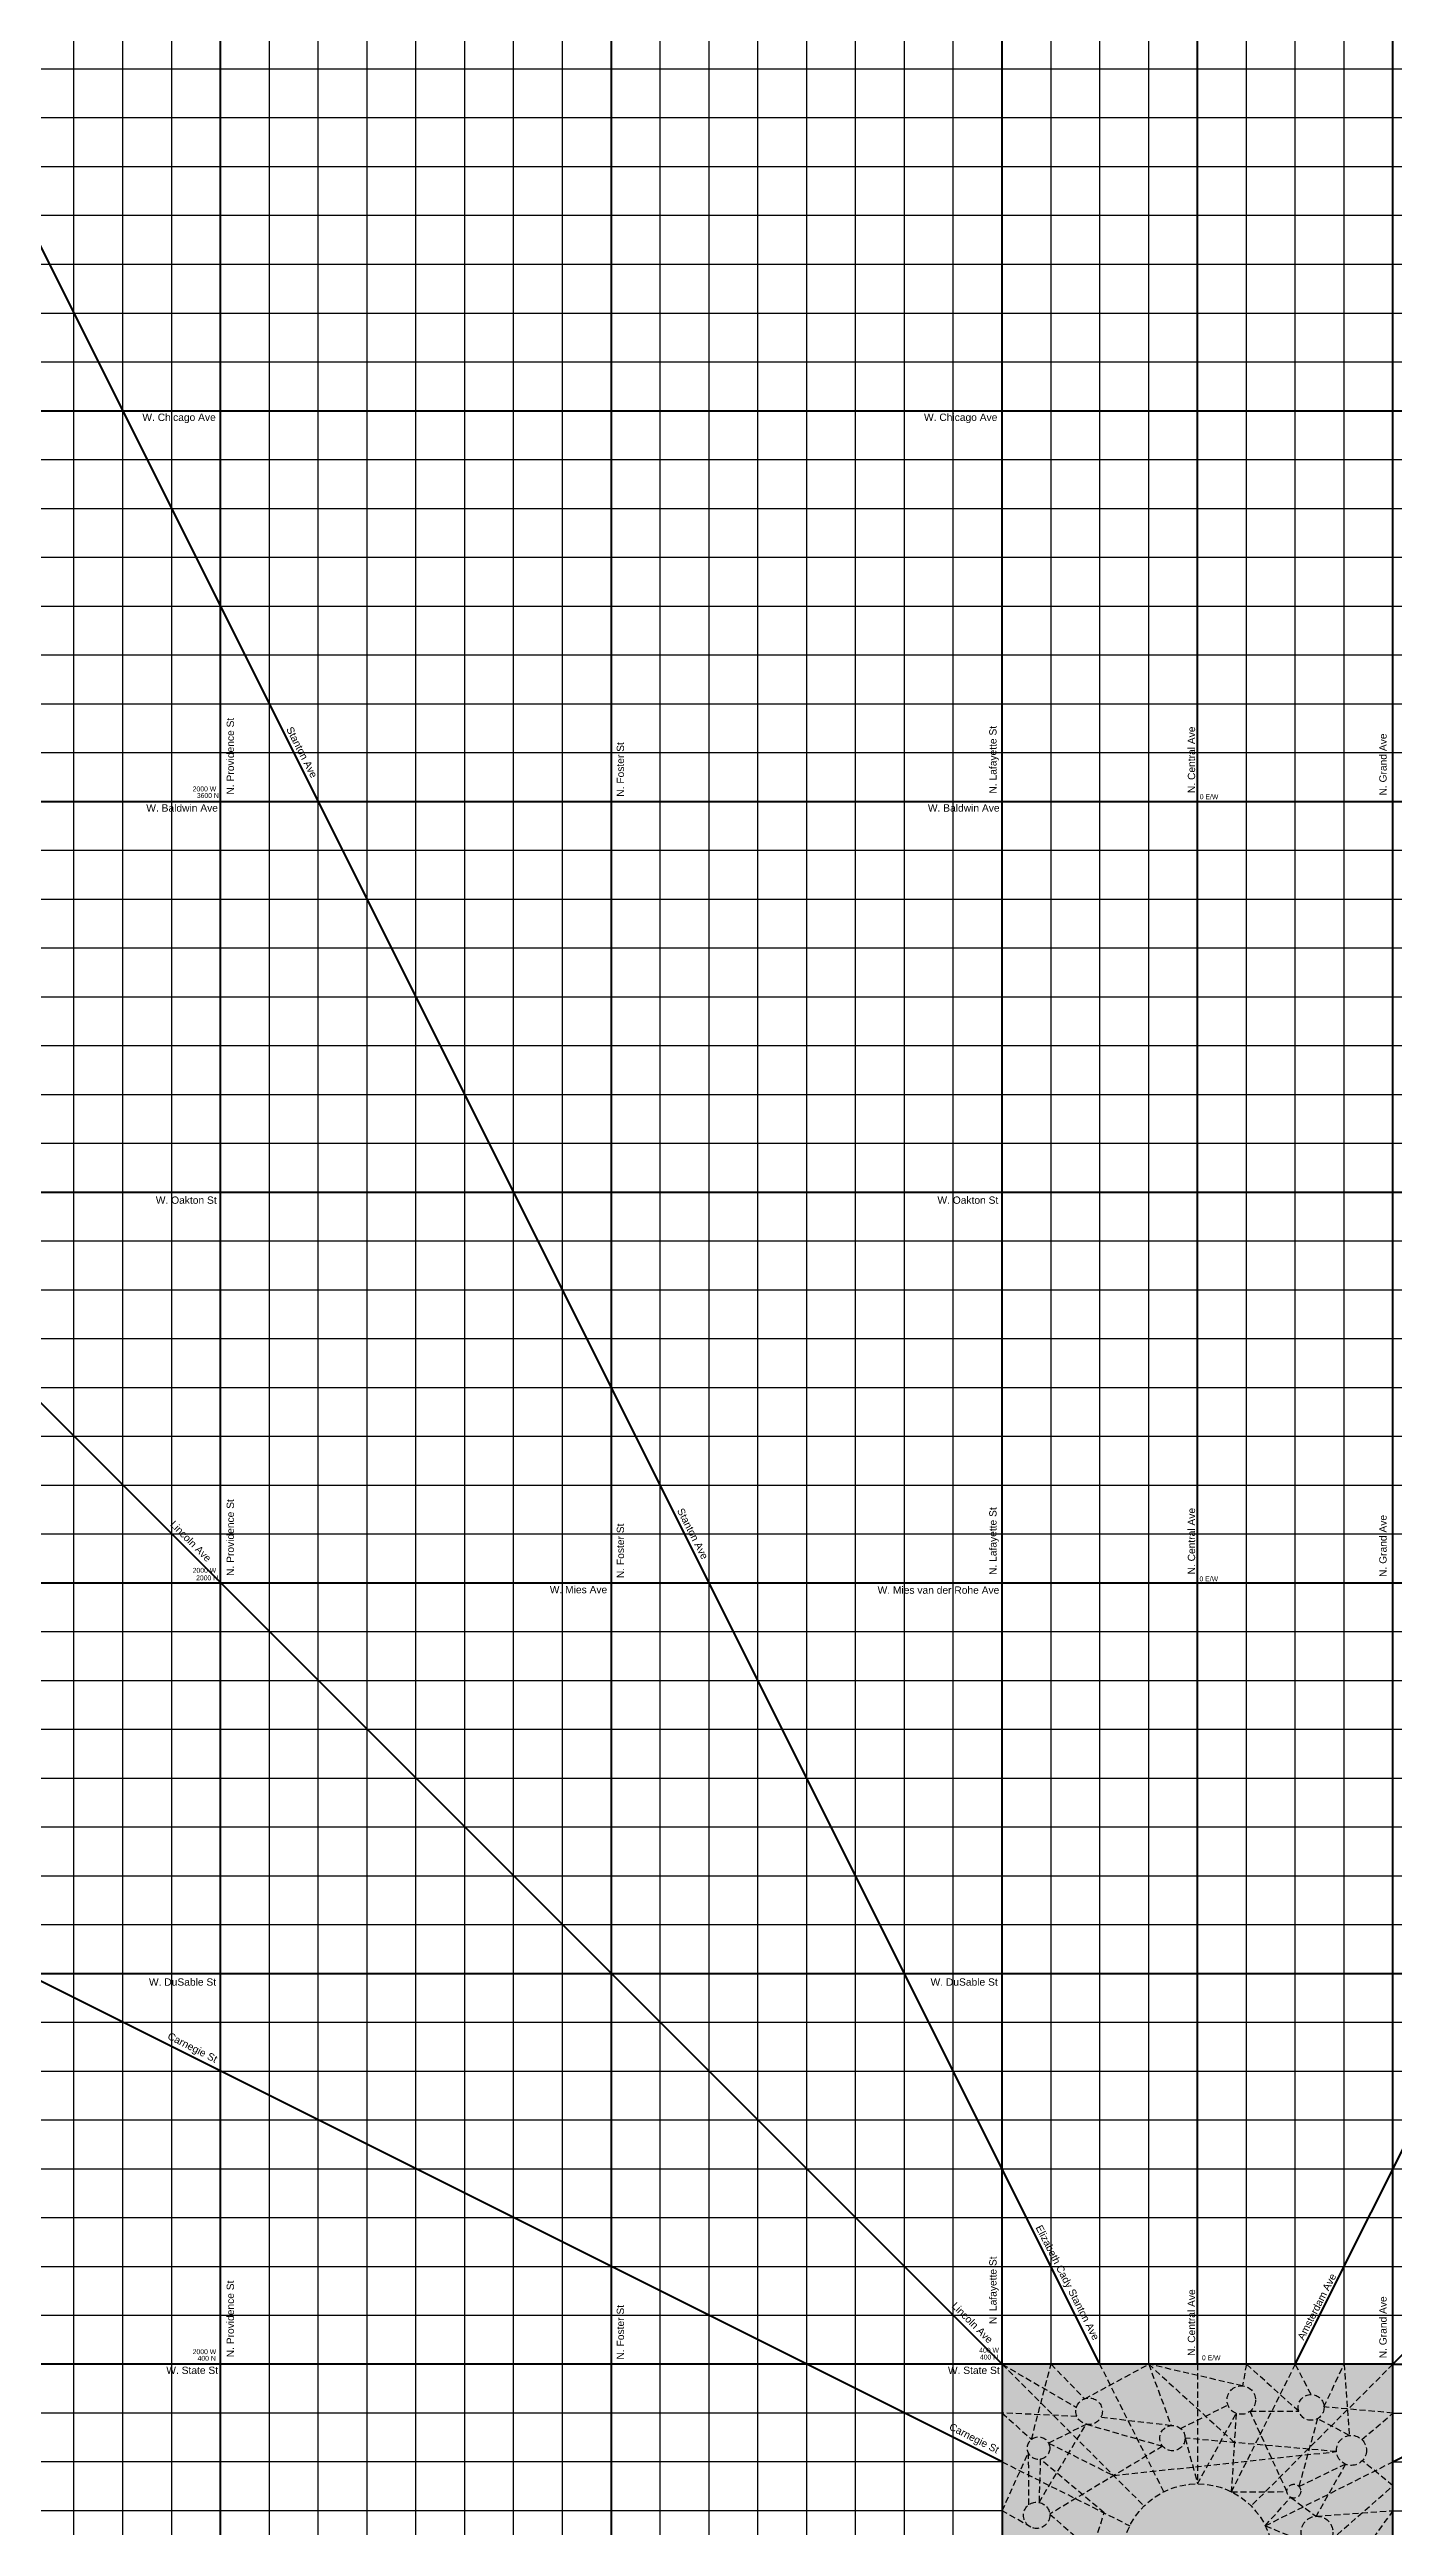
# Model space of a CAD drawing. Header units: inches. Extents: x -196 to 213, y -195 to 213.
# Drawn here: x -39 to 16, y 9.4 to 110.8 of the extents above; entities that cross this region are included whole.
import ezdxf

# ---------------------------------------------------------------- set-up
doc = ezdxf.new("R2010")
doc.units = ezdxf.units.IN
doc.header["$MEASUREMENT"] = 0
doc.linetypes.add('DASHED2', pattern=[0.375, 0.25, -0.125])
doc.layers.add('concrete-stone', color=7, linetype='Continuous', lineweight=30, true_color=0xcccccc)
doc.layers.add('grass', color=7, linetype='Continuous', lineweight=30, true_color=0x42cd13)
for name, color, linetype, lineweight in [('dia-major-st', 7, 'Continuous', 80), ('streets-major', 7, 'Continuous', 80), ('streets-minor', 7, 'Continuous', 30), ('text', 7, 'Continuous', 30), ('walking-path-major', 7, 'DASHED2', 25), ('walking-paths', 7, 'DASHED2', 25)]:
    doc.layers.add(name, color=color, linetype=linetype, lineweight=lineweight)
doc.styles.get("Standard").update_dxf_attribs({"font": 'arial.ttf'})

msp = doc.modelspace()

# ---------------------------------------------------------------- hatches: boundary and pattern name
at = {"layer": 'concrete-stone', "transparency": 33554544}
h = msp.add_hatch(color=256, dxfattribs=at)
h.dxf.hatch_style = 1
h.paths.add_polyline_path([(4.9, 8, 1), (11.1, 8, 1)])
h.paths.add_polyline_path([(7.28, 8.72), (8.72, 8.72), (8.72, 7.28), (7.28, 7.28)], flags=16)
h.paths.add_polyline_path([(12.24, 9.12, 1), (13.54, 9.12, 1)])
h.paths.add_polyline_path([(12.22, 10.8, 1), (11.66, 10.8, 1)])
h.paths.add_polyline_path([(14.91, 12.47, 1), (13.68, 12.47, 1)])
h.paths.add_polyline_path([(13.46, 6.49, 1), (14.57, 6.49, 1)])
h.paths.add_polyline_path([(12.13, 4.7, 1), (13.1, 4.7, 1)])
h.paths.add_polyline_path([(8.83, 2.34, 1), (9.96, 2.34, 1)])
h.paths.add_polyline_path([(7.41, 3.71, 1), (6.45, 3.71, 1)])
h.paths.add_polyline_path([(13.8, 1.18, 1), (12.86, 1.18, 1)])
h.paths.add_polyline_path([(5.62, 1.01, 1), (6.4, 1.01, 1)])
h.paths.add_polyline_path([(4.08, 1.74, 1), (3.05, 1.74, 1)])
h.paths.add_polyline_path([(1.76, 2.86, 1), (0.82, 2.86, 1)])
h.paths.add_polyline_path([(2.81, 6.95, 1), (3.61, 6.95, 1)])
h.paths.add_polyline_path([(0.88, 9.81, 1), (1.95, 9.81, 1)])
h.paths.add_polyline_path([(1.03, 12.56, 1), (1.95, 12.56, 1)])
h.paths.add_polyline_path([(3.02, 14.07, 1), (4.1, 14.07, 1)])
h.paths.add_polyline_path([(6.45, 12.97, 1), (7.49, 12.97, 1)])
h.paths.add_polyline_path([(10.38, 14.53, 1), (9.21, 14.53, 1)])
h.paths.add_polyline_path([(13.18, 14.23, 1), (12.12, 14.23, 1)])
at = {"layer": 'grass', "transparency": 33554579}
h = msp.add_hatch(color=256, dxfattribs=at)
h.dxf.hatch_style = 1
h.paths.add_polyline_path([(0, 0), (16, 0), (16, 16), (0, 16)])
h.paths.add_polyline_path([(2.81, 6.95, -1), (3.61, 6.95, -1)], flags=16)
h.paths.add_polyline_path([(1.76, 2.86, -1), (0.82, 2.86, -1)], flags=16)
h.paths.add_polyline_path([(0.88, 9.81, -1), (1.95, 9.81, -1)], flags=16)
h.paths.add_polyline_path([(4.08, 1.74, -1), (3.05, 1.74, -1)], flags=16)
h.paths.add_polyline_path([(4.9, 8, -1), (11.1, 8, -1)], flags=16)
h.paths.add_polyline_path([(7.41, 3.71, -1), (6.45, 3.71, -1)], flags=16)
h.paths.add_polyline_path([(6.4, 1.01, -1), (5.62, 1.01, -1)], flags=16)
h.paths.add_polyline_path([(7.28, 7.28), (7.28, 8.72), (8.72, 8.72), (8.72, 7.28)], flags=0)
h.paths.add_polyline_path([(1.03, 12.56, -1), (1.95, 12.56, -1)], flags=16)
h.paths.add_polyline_path([(9.96, 2.34, -1), (8.83, 2.34, -1)], flags=16)
h.paths.add_polyline_path([(3.02, 14.07, -1), (4.1, 14.07, -1)], flags=16)
h.paths.add_polyline_path([(6.45, 12.97, -1), (7.49, 12.97, -1)], flags=16)
h.paths.add_polyline_path([(13.1, 4.7, -1), (12.13, 4.7, -1)], flags=16)
h.paths.add_polyline_path([(12.24, 9.12, -1), (13.54, 9.12, -1)], flags=16)
h.paths.add_polyline_path([(11.66, 10.8, -1), (12.22, 10.8, -1)], flags=16)
h.paths.add_polyline_path([(9.21, 14.53, -1), (10.38, 14.53, -1)], flags=16)
h.paths.add_polyline_path([(13.46, 6.49, -1), (14.57, 6.49, -1)], flags=16)
h.paths.add_polyline_path([(13.8, 1.18, -1), (12.86, 1.18, -1)], flags=16)
h.paths.add_polyline_path([(12.12, 14.23, -1), (13.18, 14.23, -1)], flags=16)
h.paths.add_polyline_path([(13.68, 12.47, -1), (14.91, 12.47, -1)], flags=16)

# ---------------------------------------------------------------- linework, layer by layer
at = {"layer": 'dia-major-st'}
for p, q in [((0, 16), (-192, 208)), ((4, 16), (-92, 208)), ((12, 16), (108, 208)), ((16, 16), (142, 142)), ((0, 12), (-192, 108)), ((16, 12), (208, 108))]:
    msp.add_line(p, q, dxfattribs=at)
at = {"layer": 'streets-major'}
for p, q in [((-32, -192), (-32, 208)), ((-16, -192), (-16, 208)), ((0, 16), (0, 208)), ((8, 16), (8, 208)), ((16, 16), (16, 208)), ((-192, 96), (208, 96)), ((-192, 80), (208, 80)), ((-192, 64), (208, 64)), ((-192, 48), (208, 48)), ((-192, 32), (208, 32)), ((0, 16), (-192, 16)), ((16, 16), (0, 16)), ((0, 16), (0, 0)), ((16, 0), (16, 16)), ((16, 16), (208, 16))]:
    msp.add_line(p, q, dxfattribs=at)
at = {"layer": 'streets-minor'}
for p, q in [((-38, -192), (-38, 208)), ((-36, -192), (-36, 208)), ((-34, -192), (-34, 208)), ((-30, -192), (-30, 208)), ((-28, -192), (-28, 208)), ((-26, -192), (-26, 208)), ((-24, -192), (-24, 208)), ((-22, -192), (-22, 208)), ((-20, -192), (-20, 208)), ((-18, -192), (-18, 208)), ((-14, -192), (-14, 208)), ((-12, -192), (-12, 208)), ((-10, -192), (-10, 208)), ((-8, -192), (-8, 208)), ((-6, -192), (-6, 208)), ((-4, -192), (-4, 208)), ((-2, -192), (-2, 208)), ((2, 16), (2, 208)), ((4, 16), (4, 208)), ((6, 16), (6, 208)), ((10, 16), (10, 208)), ((12, 16), (12, 208)), ((14, 16), (14, 208)), ((-192, 110), (208, 110)), ((-192, 108), (208, 108)), ((-192, 106), (208, 106)), ((-192, 104), (208, 104)), ((-192, 102), (208, 102)), ((-192, 100), (208, 100)), ((-192, 98), (208, 98)), ((-192, 94), (192, 94)), ((-192, 92), (192, 92)), ((-192, 90), (192, 90)), ((-192, 88), (192, 88)), ((-192, 86), (192, 86)), ((-192, 84), (192, 84)), ((-192, 82), (192, 82)), ((-192, 78), (208, 78)), ((-192, 76), (208, 76)), ((-192, 74), (208, 74)), ((-192, 72), (208, 72)), ((-192, 70), (208, 70)), ((-192, 68), (208, 68)), ((-192, 66), (208, 66)), ((-192, 62), (208, 62)), ((-192, 60), (208, 60)), ((-192, 58), (208, 58)), ((-192, 56), (208, 56)), ((-192, 54), (208, 54)), ((-192, 52), (208, 52)), ((-192, 50), (208, 50)), ((-192, 46), (208, 46)), ((-192, 44), (208, 44)), ((-192, 42), (208, 42)), ((-192, 40), (208, 40)), ((-192, 38), (208, 38)), ((-192, 36), (208, 36)), ((-192, 34), (208, 34)), ((-192, 30), (208, 30)), ((-192, 28), (208, 28)), ((-192, 26), (208, 26)), ((-192, 24), (208, 24)), ((-192, 22), (208, 22)), ((-192, 20), (208, 20)), ((-192, 18), (208, 18)), ((0, 14), (-192, 14)), ((16, 14), (208, 14)), ((0, 12), (-192, 12)), ((16, 12), (208, 12)), ((0, 10), (-192, 10)), ((16, 10), (208, 10))]:
    msp.add_line(p, q, dxfattribs=at)
at = {"layer": 'walking-path-major'}
for centre, radius in [((3.56, 14.07), 0.542), ((9.79, 14.53), 0.583), ((12.65, 14.23), 0.529), ((6.97, 12.97), 0.518), ((1.49, 12.56), 0.46), ((14.3, 12.47), 0.615), ((1.41, 9.81), 0.538), ((8, 8), 3.1), ((11.94, 10.8), 0.284), ((12.89, 9.12), 0.651)]:
    msp.add_circle(centre, radius, dxfattribs=at)
at = {"layer": 'walking-paths'}
for p, q in [((0, 16), (5.81, 10.19)), ((0, 16), (3.04, 14.23)), ((1.2, 12.92), (2, 16)), ((2, 16), (3.38, 14.58)), ((3.38, 14.58), (6, 16)), ((6.62, 10.77), (4, 16)), ((6, 16), (6.92, 13.48)), ((9.84, 15.11), (6, 16)), ((6, 16), (9.51, 12.79)), ((8, 16), (8, 11.1)), ((12, 16), (9.38, 10.77)), ((10, 16), (9.84, 15.11)), ((12.14, 14.07), (10, 16)), ((16, 16), (10.19, 10.19)), ((12.65, 14.76), (12, 16)), ((13.17, 14.25), (14, 16)), ((14, 16), (14.21, 13.08)), ((7.3, 13.36), (9.25, 14.33)), ((16, 14), (13.17, 14.25)), ((0, 14), (1.2, 12.92)), ((3.06, 13.86), (0, 14)), ((1.51, 10.34), (3.44, 13.54)), ((3.46, 13.54), (1.9, 12.77)), ((3.44, 13.54), (6.57, 12.64)), ((6.92, 13.48), (4.04, 13.82)), ((8, 11.1), (9.58, 13.98)), ((9.58, 13.98), (9.38, 10.77)), ((11.66, 10.78), (10.15, 14.07)), ((10.15, 14.07), (12.14, 14.07)), ((12.91, 13.77), (12.15, 10.99)), ((14.21, 13.08), (12.91, 13.77)), ((14.73, 12.91), (16, 14)), ((0, 10), (1.07, 12.37)), ((1.07, 12.37), (1.08, 10.23)), ((1.9, 12.77), (4.56, 11.44)), ((6.57, 12.64), (1.95, 9.86)), ((4.56, 11.44), (13.68, 12.42)), ((13.68, 12.42), (7.49, 12.97)), ((7.49, 12.97), (8, 11.1)), ((0, 12), (5.23, 9.38)), ((1.56, 12.11), (1.51, 10.34)), ((4.18, 9.91), (1.56, 12.11)), ((10.77, 9.38), (16, 12)), ((12.15, 10.99), (14.06, 11.91)), ((14.06, 11.91), (12.85, 9.77)), ((16, 11.02), (14.74, 12.05)), ((9.38, 10.77), (11.66, 10.78)), ((10.77, 9.38), (11.81, 10.55)), ((11.81, 10.55), (12.85, 9.77)), ((13.44, 8.77), (16, 11.02)), ((1.18, 9.32), (0, 10)), ((1.95, 9.86), (5.01, 7.21)), ((3.33, 7.33), (4.18, 9.91)), ((12.41, 8.69), (10.77, 9.38)), ((12.85, 9.77), (16, 10)), ((16, 10), (13.81, 7.01))]:
    msp.add_line(p, q, dxfattribs=at)

# ---------------------------------------------------------------- texts
at = {"layer": 'text'}
for s, height, p in [('W. Chicago Ave', 0.3, (-35.2, 95.58)), ('W. Chicago Ave', 0.3, (-3.2, 95.58)), ('2000 W', 0.2, (-33.14, 80.41)), ('3600 N', 0.2, (-32.97, 80.14)), ('0 E/W', 0.2, (8.09, 80.09)), ('W. Baldwin Ave', 0.3, (-35.04, 79.58)), ('W. Baldwin Ave', 0.3, (-3.04, 79.58)), ('W. Oakton St', 0.3, (-34.65, 63.52)), ('W. Oakton St', 0.3, (-2.65, 63.52)), ('2000 W', 0.2, (-33.14, 48.41)), ('2000 N', 0.2, (-33, 48.1)), ('W. Mies Ave', 0.3, (-18.52, 47.57)), ('W. Mies van der Rohe Ave', 0.3, (-5.1, 47.55)), ('0 E/W', 0.2, (8.08, 48.06)), ('W. DuSable St', 0.3, (-34.93, 31.5)), ('W. DuSable St', 0.3, (-2.93, 31.5)), ('2000 W', 0.2, (-33.14, 16.41)), ('400 N', 0.2, (-32.94, 16.14)), ('400 W', 0.2, (-0.94, 16.47)), ('400 N', 0.2, (-0.91, 16.19)), ('0 E/W', 0.2, (8.18, 16.16))]:
    msp.add_text(s, height=height, dxfattribs=at).set_placement(p)
for s, rotation, p in [('N. Providence St', 90, (-31.45, 80.28)), ('Stanton Ave', 297, (-29.32, 82.96)), ('N. Foster St', 90, (-15.48, 80.19)), ('N. Lafayette St', 90, (-0.23, 80.32)), ('N. Central Ave', 90, (7.9, 80.34)), ('N. Grand Ave', 90, (15.74, 80.24)), ('N. Providence St', 90, (-31.45, 48.28)), ('Stanton Ave', 297, (-13.32, 50.96)), ('N. Lafayette St', 90, (-0.23, 48.32)), ('N. Central Ave', 90, (7.9, 48.34)), ('N. Grand Ave', 90, (15.74, 48.24)), ('Lincoln Ave', 315, (-34.09, 50.36)), ('N. Foster St', 90, (-15.48, 48.19)), ('Carnegie St', 333, (-34.2, 29.34)), ('Elizabeth Cady Stanton Ave', 297, (1.36, 21.6)), ('N. Lafayette St', 90, (-0.23, 17.64)), ('N. Providence St', 90, (-31.45, 16.28)), ('Amsterdam Ave', 63, (12.34, 16.96)), ('N. Foster St', 90, (-15.48, 16.19)), ('Lincoln Ave', 315, (-2.09, 18.36)), ('N. Central Ave', 90, (7.9, 16.34)), ('N. Grand Ave', 90, (15.74, 16.24)), ('Carnegie St', 333, (-2.2, 13.34))]:
    msp.add_text(s, height=0.3, rotation=rotation, dxfattribs=at).set_placement(p)
at = {"layer": 'walking-path-major'}
for p in [(-34.22, 15.6), (-2.22, 15.6)]:
    msp.add_text('W. State St', height=0.3, dxfattribs=at).set_placement(p)

doc.saveas('drawing.dxf')
